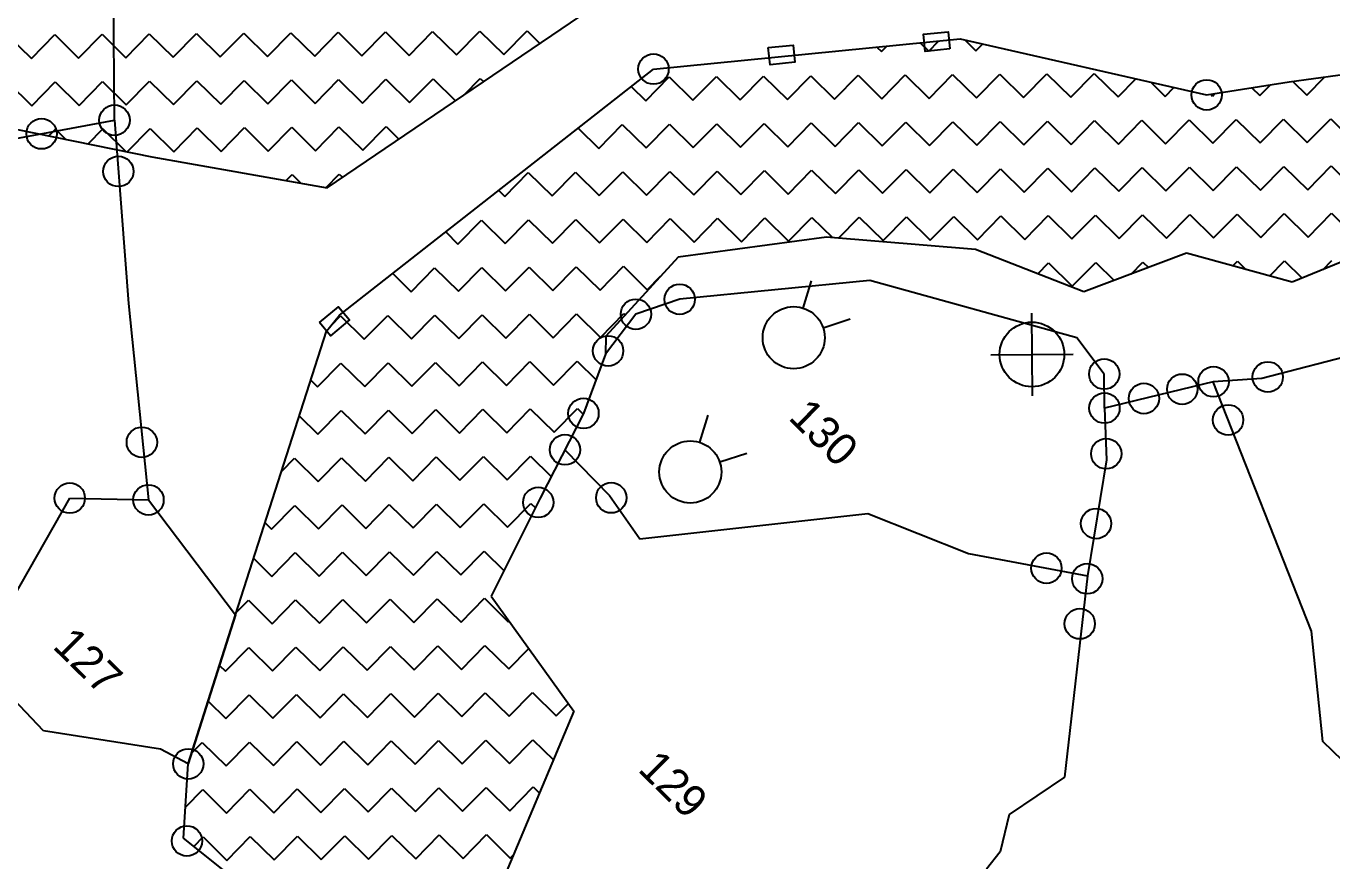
# Model space of a CAD drawing. Header units: metres. Extents: x 342804 to 346854, y 1762918 to 1765966.
# Drawn here: x 344305.1 to 344670.9, y 1765234.6 to 1765468.3 of the extents above; entities that cross this region are included whole.
import ezdxf

# ---------------------------------------------------------------- set-up
doc = ezdxf.new("R2010")
doc.units = ezdxf.units.M
doc.header["$MEASUREMENT"] = 0
for name, color, linetype in [('POLY_HATCH', 12, 'Continuous'), ('POLY_PARCEL', 6, 'Continuous'), ('TEXT_PARCEL', 7, 'Continuous')]:
    doc.layers.add(name, color=color, linetype=linetype)
doc.styles.add('TEXT_MAP', font='')
doc.styles.get('TEXT_MAP').set_extended_font_data('Kruti Dev 050')

msp = doc.modelspace()

# ---------------------------------------------------------------- linework, layer by layer
for points in [[(344563.86, 1765461.92), (344556.95, 1765461.24), (344556.48, 1765466.02), (344563.39, 1765466.7)], [(344513.03, 1765462.3), (344519.95, 1765462.97), (344520.41, 1765458.19), (344513.5, 1765457.52)], [(344387.3, 1765385.31), (344392.63, 1765389.76), (344395.71, 1765386.08), (344390.38, 1765381.63)]]:
    msp.add_lwpolyline(points, close=True)
for points in [[(344525.05, 1765397.01), (344522.7, 1765389.41)], [(344535.97, 1765386.27), (344528.41, 1765383.8)], [(344586.78, 1765387.94), (344586.97, 1765364.85)], [(344575.33, 1765376.3), (344598.42, 1765376.49)], [(344496.09, 1765359.42), (344493.74, 1765351.82)], [(344507.01, 1765348.68), (344499.45, 1765346.21)]]:
    msp.add_lwpolyline(points)
for centre, radius in [((344480.86, 1765456.31), 4.25), ((344635.81, 1765449.06), 4.25), ((344329.87, 1765441.99), 4.25), ((344309.43, 1765438.17), 4.25), ((344330.96, 1765427.64), 4.25), ((344488.2, 1765391.85), 4.25), ((344475.93, 1765387.66), 4.25), ((344520.14, 1765381.1), 8.69), ((344586.88, 1765376.4), 9.05), ((344468.15, 1765377.4), 4.25), ((344607.12, 1765370.93), 4.25), ((344652.94, 1765370.11), 4.25), ((344628.98, 1765366.68), 4.25), ((344637.74, 1765368.78), 4.25), ((344618.25, 1765364.08), 4.25), ((344461.25, 1765359.92), 4.25), ((344607.2, 1765361.4), 4.25), ((344641.83, 1765358.07), 4.25), ((344337.53, 1765351.81), 4.25), ((344456.06, 1765349.73), 4.25), ((344491.18, 1765343.51), 8.69), ((344607.69, 1765348.63), 4.25), ((344317.34, 1765336.19), 4.25), ((344339.39, 1765335.69), 4.25), ((344448.57, 1765334.99), 4.25), ((344469.02, 1765336.28), 4.25), ((344604.84, 1765329.06), 4.25), ((344590.94, 1765316.58), 4.25), ((344602.36, 1765313.63), 4.25), ((344600.28, 1765301.01), 4.25), ((344350.53, 1765261.79), 4.25), ((344350.16, 1765240.22), 4.25)]:
    msp.add_circle(centre, radius)
at = {"layer": 'POLY_HATCH'}
for p, q in [((344389.43, 1765423.06), (344476.11, 1765481.84)), ((344658.96, 1765452.73), (344767.22, 1765467.61)), ((344480.86, 1765456.31), (344566.77, 1765464.73)), ((344566.77, 1765464.73), (344635.81, 1765449.06)), ((344392.88, 1765387.38), (344480.86, 1765456.31)), ((344635.81, 1765449.06), (344658.96, 1765452.73)), ((344262.05, 1765447.54), (344340.31, 1765431.77)), ((344340.31, 1765431.77), (344389.43, 1765423.06)), ((344529.35, 1765409.27), (344487.74, 1765403.65)), ((344571.05, 1765405.8), (344529.35, 1765409.27)), ((344689.94, 1765408.96), (344659.75, 1765396.61)), ((344487.74, 1765403.65), (344467.48, 1765381.54)), ((344601.45, 1765393.9), (344571.05, 1765405.8)), ((344630.14, 1765404.72), (344601.45, 1765393.9)), ((344659.75, 1765396.61), (344630.14, 1765404.72)), ((344389.23, 1765382.9), (344392.88, 1765387.38)), ((344363.81, 1765303.48), (344389.23, 1765382.9)), ((344467.48, 1765381.54), (344467.45, 1765376.48)), ((344467.45, 1765376.48), (344461.25, 1765359.92)), ((344461.25, 1765359.92), (344449.16, 1765336.15)), ((344449.16, 1765336.15), (344435.43, 1765308.74)), ((344435.43, 1765308.74), (344458.58, 1765276.53)), ((344350.53, 1765261.79), (344363.81, 1765303.48)), ((344458.58, 1765276.53), (344422.99, 1765192.14)), ((344349.23, 1765240.96), (344350.53, 1765261.79)), ((344362.67, 1765230.26), (344349.23, 1765240.96))]:
    msp.add_line(p, q, dxfattribs=at)
at = {"layer": 'POLY_HATCH', "linetype": 'Continuous'}
for p, q in [((344299.92, 1765465.82), (344306.59, 1765459.26)), ((344306.59, 1765459.26), (344313.15, 1765465.93)), ((344313.15, 1765465.93), (344319.82, 1765459.37)), ((344319.82, 1765459.37), (344326.38, 1765466.04)), ((344326.38, 1765466.04), (344333.05, 1765459.48)), ((344333.05, 1765459.48), (344339.61, 1765466.15)), ((344339.61, 1765466.15), (344346.28, 1765459.59)), ((344346.28, 1765459.59), (344352.84, 1765466.26)), ((344352.84, 1765466.26), (344359.51, 1765459.7)), ((344359.51, 1765459.7), (344366.07, 1765466.37)), ((344366.07, 1765466.37), (344372.74, 1765459.8)), ((344372.74, 1765459.8), (344379.3, 1765466.47)), ((344379.3, 1765466.47), (344385.97, 1765459.91)), ((344385.97, 1765459.91), (344392.53, 1765466.58)), ((344392.53, 1765466.58), (344399.2, 1765460.02)), ((344399.2, 1765460.02), (344405.76, 1765466.69)), ((344405.76, 1765466.69), (344412.43, 1765460.13)), ((344412.43, 1765460.13), (344418.99, 1765466.8)), ((344418.99, 1765466.8), (344425.66, 1765460.24)), ((344425.66, 1765460.24), (344432.22, 1765466.91)), ((344432.22, 1765466.91), (344438.89, 1765460.35)), ((344438.89, 1765460.35), (344445.45, 1765467.02)), ((344445.45, 1765467.02), (344449.04, 1765463.48)), ((344531.5, 1765461.11), (344531.68, 1765461.29)), ((344543.47, 1765462.45), (344544.73, 1765461.22)), ((344544.73, 1765461.22), (344546.21, 1765462.72)), ((344555.6, 1765463.64), (344557.96, 1765461.32)), ((344557.96, 1765461.32), (344560.73, 1765464.14)), ((344568.15, 1765464.42), (344571.19, 1765461.43)), ((344571.19, 1765461.43), (344573.04, 1765463.31)), ((344531.34, 1765461.26), (344531.5, 1765461.11)), ((344478.69, 1765447.44), (344485.25, 1765454.11)), ((344485.25, 1765454.11), (344491.92, 1765447.55)), ((344491.92, 1765447.55), (344498.48, 1765454.22)), ((344498.48, 1765454.22), (344505.15, 1765447.66)), ((344505.15, 1765447.66), (344511.71, 1765454.33)), ((344511.71, 1765454.33), (344518.38, 1765447.77)), ((344518.38, 1765447.77), (344524.94, 1765454.44)), ((344524.94, 1765454.44), (344531.61, 1765447.88)), ((344531.61, 1765447.88), (344538.17, 1765454.55)), ((344538.17, 1765454.55), (344544.84, 1765447.99)), ((344544.84, 1765447.99), (344551.4, 1765454.65)), ((344551.4, 1765454.65), (344558.07, 1765448.09)), ((344558.07, 1765448.09), (344564.63, 1765454.76)), ((344564.63, 1765454.76), (344571.3, 1765448.2)), ((344571.3, 1765448.2), (344577.86, 1765454.87)), ((344577.86, 1765454.87), (344584.53, 1765448.31)), ((344584.53, 1765448.31), (344591.09, 1765454.98)), ((344591.09, 1765454.98), (344597.76, 1765448.42)), ((344597.76, 1765448.42), (344604.32, 1765455.09)), ((344604.32, 1765455.09), (344610.99, 1765448.53)), ((344663.91, 1765448.96), (344668.96, 1765454.1)), ((344300.03, 1765452.59), (344306.7, 1765446.03)), ((344306.7, 1765446.03), (344313.26, 1765452.7)), ((344313.26, 1765452.7), (344319.93, 1765446.14)), ((344319.93, 1765446.14), (344326.49, 1765452.81)), ((344326.49, 1765452.81), (344333.16, 1765446.25)), ((344333.16, 1765446.25), (344339.72, 1765452.92)), ((344339.72, 1765452.92), (344346.39, 1765446.36)), ((344346.39, 1765446.36), (344352.95, 1765453.03)), ((344352.95, 1765453.03), (344359.62, 1765446.47)), ((344359.62, 1765446.47), (344366.18, 1765453.14)), ((344366.18, 1765453.14), (344372.85, 1765446.57)), ((344372.85, 1765446.57), (344379.41, 1765453.24)), ((344379.41, 1765453.24), (344386.08, 1765446.68)), ((344386.08, 1765446.68), (344392.64, 1765453.35)), ((344392.64, 1765453.35), (344399.31, 1765446.79)), ((344399.31, 1765446.79), (344405.87, 1765453.46)), ((344405.87, 1765453.46), (344412.54, 1765446.9)), ((344412.54, 1765446.9), (344419.1, 1765453.57)), ((344419.1, 1765453.57), (344425.35, 1765447.42)), ((344427.81, 1765449.09), (344432.33, 1765453.68)), ((344432.33, 1765453.68), (344433.25, 1765452.77)), ((344474.63, 1765451.43), (344478.69, 1765447.44)), ((344610.99, 1765448.53), (344615.95, 1765453.57)), ((344620.18, 1765452.61), (344624.22, 1765448.64)), ((344624.22, 1765448.64), (344626.67, 1765451.13)), ((344648.44, 1765451.06), (344650.68, 1765448.85)), ((344650.68, 1765448.85), (344653.66, 1765451.89)), ((344659.94, 1765452.86), (344663.91, 1765448.96)), ((344636.95, 1765449.24), (344637.45, 1765448.75)), ((344637.45, 1765448.75), (344638.11, 1765449.42)), ((344311.5, 1765437.58), (344313.36, 1765439.47)), ((344313.36, 1765439.47), (344316.27, 1765436.62)), ((344322.45, 1765435.37), (344326.59, 1765439.58)), ((344326.59, 1765439.58), (344333.04, 1765433.24)), ((344333.41, 1765433.16), (344339.82, 1765439.69)), ((344339.82, 1765439.69), (344346.49, 1765433.13)), ((344346.49, 1765433.13), (344353.05, 1765439.8)), ((344353.05, 1765439.8), (344359.72, 1765433.24)), ((344359.72, 1765433.24), (344366.28, 1765439.91)), ((344366.28, 1765439.91), (344372.95, 1765433.34)), ((344372.95, 1765433.34), (344379.51, 1765440.01)), ((344379.51, 1765440.01), (344386.18, 1765433.45)), ((344386.18, 1765433.45), (344392.75, 1765440.12)), ((344392.75, 1765440.12), (344399.41, 1765433.56)), ((344399.41, 1765433.56), (344405.98, 1765440.23)), ((344405.98, 1765440.23), (344409.56, 1765436.71)), ((344459.78, 1765439.79), (344465.56, 1765434.1)), ((344465.56, 1765434.1), (344472.13, 1765440.77)), ((344472.13, 1765440.77), (344478.79, 1765434.21)), ((344478.79, 1765434.21), (344485.36, 1765440.88)), ((344485.36, 1765440.88), (344492.02, 1765434.32)), ((344492.02, 1765434.32), (344498.59, 1765440.99)), ((344498.59, 1765440.99), (344505.25, 1765434.43)), ((344505.25, 1765434.43), (344511.82, 1765441.1)), ((344511.82, 1765441.1), (344518.48, 1765434.54)), ((344518.48, 1765434.54), (344525.05, 1765441.21)), ((344525.05, 1765441.21), (344531.72, 1765434.65)), ((344531.72, 1765434.65), (344538.28, 1765441.32)), ((344538.28, 1765441.32), (344544.95, 1765434.76)), ((344544.95, 1765434.76), (344551.51, 1765441.42)), ((344551.51, 1765441.42), (344558.18, 1765434.86)), ((344558.18, 1765434.86), (344564.74, 1765441.53)), ((344564.74, 1765441.53), (344571.41, 1765434.97)), ((344571.41, 1765434.97), (344577.97, 1765441.64)), ((344577.97, 1765441.64), (344584.64, 1765435.08)), ((344584.64, 1765435.08), (344591.2, 1765441.75)), ((344591.2, 1765441.75), (344597.87, 1765435.19)), ((344597.87, 1765435.19), (344604.43, 1765441.86)), ((344604.43, 1765441.86), (344611.1, 1765435.3)), ((344611.1, 1765435.3), (344617.66, 1765441.97)), ((344617.66, 1765441.97), (344624.33, 1765435.41)), ((344624.33, 1765435.41), (344630.89, 1765442.08)), ((344630.89, 1765442.08), (344637.56, 1765435.52)), ((344637.56, 1765435.52), (344644.12, 1765442.18)), ((344644.12, 1765442.18), (344650.79, 1765435.62)), ((344650.79, 1765435.62), (344657.35, 1765442.29)), ((344657.35, 1765442.29), (344664.02, 1765435.73)), ((344664.02, 1765435.73), (344670.58, 1765442.4)), ((344670.58, 1765442.4), (344677.25, 1765435.84)), ((344571.51, 1765421.74), (344578.07, 1765428.41)), ((344578.07, 1765428.41), (344584.74, 1765421.85)), ((344584.74, 1765421.85), (344591.3, 1765428.52)), ((344591.3, 1765428.52), (344597.97, 1765421.96)), ((344597.97, 1765421.96), (344604.53, 1765428.63)), ((344604.53, 1765428.63), (344611.2, 1765422.07)), ((344611.2, 1765422.07), (344617.76, 1765428.74)), ((344617.76, 1765428.74), (344624.43, 1765422.18)), ((344624.43, 1765422.18), (344630.99, 1765428.85)), ((344630.99, 1765428.85), (344637.66, 1765422.29)), ((344637.66, 1765422.29), (344644.22, 1765428.95)), ((344644.22, 1765428.95), (344650.89, 1765422.39)), ((344650.89, 1765422.39), (344657.45, 1765429.06)), ((344657.45, 1765429.06), (344664.12, 1765422.5)), ((344664.12, 1765422.5), (344670.69, 1765429.17)), ((344670.69, 1765429.17), (344677.35, 1765422.61)), ((344377.96, 1765425.09), (344379.62, 1765426.78)), ((344379.62, 1765426.78), (344382.08, 1765424.36)), ((344389.14, 1765423.11), (344392.85, 1765426.89)), ((344392.85, 1765426.89), (344393.76, 1765426)), ((344439.21, 1765420.66), (344445.77, 1765427.33)), ((344445.77, 1765427.33), (344452.44, 1765420.77)), ((344452.44, 1765420.77), (344459, 1765427.44)), ((344459, 1765427.44), (344465.67, 1765420.87)), ((344465.67, 1765420.87), (344472.23, 1765427.54)), ((344472.23, 1765427.54), (344478.9, 1765420.98)), ((344478.9, 1765420.98), (344485.46, 1765427.65)), ((344485.46, 1765427.65), (344492.13, 1765421.09)), ((344492.13, 1765421.09), (344498.69, 1765427.76)), ((344498.69, 1765427.76), (344505.36, 1765421.2)), ((344505.36, 1765421.2), (344511.92, 1765427.87)), ((344511.92, 1765427.87), (344518.59, 1765421.31)), ((344518.59, 1765421.31), (344525.15, 1765427.98)), ((344525.15, 1765427.98), (344531.82, 1765421.42)), ((344531.82, 1765421.42), (344538.38, 1765428.09)), ((344538.38, 1765428.09), (344545.05, 1765421.53)), ((344545.05, 1765421.53), (344551.61, 1765428.19)), ((344551.61, 1765428.19), (344558.28, 1765421.63)), ((344558.28, 1765421.63), (344564.84, 1765428.3)), ((344564.84, 1765428.3), (344571.51, 1765421.74)), ((344437.5, 1765422.34), (344439.21, 1765420.66)), ((344426.09, 1765407.32), (344432.65, 1765413.99)), ((344432.65, 1765413.99), (344439.32, 1765407.43)), ((344439.32, 1765407.43), (344445.88, 1765414.1)), ((344445.88, 1765414.1), (344452.55, 1765407.54)), ((344452.55, 1765407.54), (344459.11, 1765414.2)), ((344459.11, 1765414.2), (344465.78, 1765407.64)), ((344465.78, 1765407.64), (344472.34, 1765414.31)), ((344472.34, 1765414.31), (344479.01, 1765407.75)), ((344479.01, 1765407.75), (344485.57, 1765414.42)), ((344485.57, 1765414.42), (344492.24, 1765407.86)), ((344492.24, 1765407.86), (344498.8, 1765414.53)), ((344498.8, 1765414.53), (344505.47, 1765407.97)), ((344505.47, 1765407.97), (344512.03, 1765414.64)), ((344512.03, 1765414.64), (344518.7, 1765408.08)), ((344518.7, 1765408.08), (344525.26, 1765414.75)), ((344525.26, 1765414.75), (344530.97, 1765409.13)), ((344532.72, 1765408.99), (344538.49, 1765414.86)), ((344538.49, 1765414.86), (344545.16, 1765408.3)), ((344545.16, 1765408.3), (344551.72, 1765414.96)), ((344551.72, 1765414.96), (344558.39, 1765408.4)), ((344558.39, 1765408.4), (344564.95, 1765415.07)), ((344564.95, 1765415.07), (344571.62, 1765408.51)), ((344571.62, 1765408.51), (344578.18, 1765415.18)), ((344578.18, 1765415.18), (344584.85, 1765408.62)), ((344584.85, 1765408.62), (344591.41, 1765415.29)), ((344591.41, 1765415.29), (344598.08, 1765408.73)), ((344598.08, 1765408.73), (344604.64, 1765415.4)), ((344604.64, 1765415.4), (344611.31, 1765408.84)), ((344611.31, 1765408.84), (344617.87, 1765415.51)), ((344617.87, 1765415.51), (344624.54, 1765408.95)), ((344624.54, 1765408.95), (344631.1, 1765415.62)), ((344631.1, 1765415.62), (344637.77, 1765409.06)), ((344637.77, 1765409.06), (344644.33, 1765415.72)), ((344644.33, 1765415.72), (344651, 1765409.16)), ((344651, 1765409.16), (344657.56, 1765415.83)), ((344657.56, 1765415.83), (344664.23, 1765409.27)), ((344664.23, 1765409.27), (344670.79, 1765415.94)), ((344670.79, 1765415.94), (344677.46, 1765409.38)), ((344422.65, 1765410.7), (344426.09, 1765407.32)), ((344412.97, 1765393.98), (344419.53, 1765400.65)), ((344419.53, 1765400.65), (344426.2, 1765394.09)), ((344426.2, 1765394.09), (344432.76, 1765400.76)), ((344432.76, 1765400.76), (344439.43, 1765394.2)), ((344439.43, 1765394.2), (344445.99, 1765400.87)), ((344445.99, 1765400.87), (344452.66, 1765394.31)), ((344452.66, 1765394.31), (344459.22, 1765400.97)), ((344459.22, 1765400.97), (344465.89, 1765394.41)), ((344465.89, 1765394.41), (344472.45, 1765401.08)), ((344472.45, 1765401.08), (344479.12, 1765394.52)), ((344588.49, 1765398.97), (344591.52, 1765402.06)), ((344591.52, 1765402.06), (344598.19, 1765395.5)), ((344598.19, 1765395.5), (344604.75, 1765402.17)), ((344604.75, 1765402.17), (344609.91, 1765397.09)), ((344614.64, 1765398.88), (344617.98, 1765402.28)), ((344617.98, 1765402.28), (344619.55, 1765400.73)), ((344643.13, 1765401.17), (344644.44, 1765402.49)), ((344644.44, 1765402.49), (344646.82, 1765400.16)), ((344653.47, 1765398.33), (344657.67, 1765402.6)), ((344657.67, 1765402.6), (344662.58, 1765397.77)), ((344668.37, 1765400.14), (344670.9, 1765402.71)), ((344407.8, 1765399.07), (344412.97, 1765393.98)), ((344479.12, 1765394.52), (344482.82, 1765398.29)), ((344390.57, 1765384.55), (344393.18, 1765387.2)), ((344393.18, 1765387.2), (344399.85, 1765380.64)), ((344399.85, 1765380.64), (344406.41, 1765387.31)), ((344406.41, 1765387.31), (344413.08, 1765380.75)), ((344413.08, 1765380.75), (344419.64, 1765387.42)), ((344419.64, 1765387.42), (344426.31, 1765380.86)), ((344426.31, 1765380.86), (344432.87, 1765387.53)), ((344432.87, 1765387.53), (344439.54, 1765380.97)), ((344439.54, 1765380.97), (344446.1, 1765387.64)), ((344446.1, 1765387.64), (344452.77, 1765381.08)), ((344452.77, 1765381.08), (344459.33, 1765387.74)), ((344459.33, 1765387.74), (344466, 1765381.18)), ((344466, 1765381.18), (344472.56, 1765387.85)), ((344472.56, 1765387.85), (344472.93, 1765387.49)), ((344386.73, 1765367.3), (344393.29, 1765373.97)), ((344393.29, 1765373.97), (344399.96, 1765367.41)), ((344399.96, 1765367.41), (344406.52, 1765374.08)), ((344406.52, 1765374.08), (344413.19, 1765367.52)), ((344413.19, 1765367.52), (344419.75, 1765374.19)), ((344419.75, 1765374.19), (344426.42, 1765367.63)), ((344426.42, 1765367.63), (344432.98, 1765374.3)), ((344432.98, 1765374.3), (344439.65, 1765367.74)), ((344439.65, 1765367.74), (344446.21, 1765374.41)), ((344446.21, 1765374.41), (344452.88, 1765367.85)), ((344452.88, 1765367.85), (344459.44, 1765374.51)), ((344459.44, 1765374.51), (344464.76, 1765369.28)), ((344384.83, 1765369.17), (344386.73, 1765367.3)), ((344381.64, 1765359.19), (344386.84, 1765354.07)), ((344386.84, 1765354.07), (344393.4, 1765360.74)), ((344393.4, 1765360.74), (344400.07, 1765354.18)), ((344400.07, 1765354.18), (344406.63, 1765360.85)), ((344406.63, 1765360.85), (344413.3, 1765354.29)), ((344413.3, 1765354.29), (344419.86, 1765360.96)), ((344419.86, 1765360.96), (344426.53, 1765354.4)), ((344426.53, 1765354.4), (344433.09, 1765361.07)), ((344433.09, 1765361.07), (344439.76, 1765354.51)), ((344439.76, 1765354.51), (344446.32, 1765361.18)), ((344446.32, 1765361.18), (344452.99, 1765354.62)), ((344452.99, 1765354.62), (344459.55, 1765361.28)), ((344459.55, 1765361.28), (344461.14, 1765359.71)), ((344439.86, 1765341.28), (344446.43, 1765347.95)), ((344446.43, 1765347.95), (344452.24, 1765342.22)), ((344376.7, 1765343.77), (344380.27, 1765347.4)), ((344380.27, 1765347.4), (344386.94, 1765340.84)), ((344386.94, 1765340.84), (344393.5, 1765347.51)), ((344393.5, 1765347.51), (344400.17, 1765340.95)), ((344400.17, 1765340.95), (344406.73, 1765347.62)), ((344406.73, 1765347.62), (344413.4, 1765341.06)), ((344413.4, 1765341.06), (344419.96, 1765347.73)), ((344419.96, 1765347.73), (344426.63, 1765341.17)), ((344426.63, 1765341.17), (344433.2, 1765347.84)), ((344433.2, 1765347.84), (344439.86, 1765341.28)), ((344373.82, 1765327.5), (344380.38, 1765334.17)), ((344380.38, 1765334.17), (344387.05, 1765327.61)), ((344387.05, 1765327.61), (344393.61, 1765334.28)), ((344393.61, 1765334.28), (344400.28, 1765327.72)), ((344400.28, 1765327.72), (344406.84, 1765334.39)), ((344406.84, 1765334.39), (344413.51, 1765327.83)), ((344413.51, 1765327.83), (344420.07, 1765334.5)), ((344420.07, 1765334.5), (344426.74, 1765327.94)), ((344426.74, 1765327.94), (344433.3, 1765334.61)), ((344433.3, 1765334.61), (344439.97, 1765328.05)), ((344439.97, 1765328.05), (344446.53, 1765334.72)), ((344446.53, 1765334.72), (344447.81, 1765333.46)), ((344372.05, 1765329.24), (344373.82, 1765327.5)), ((344368.86, 1765319.26), (344373.93, 1765314.27)), ((344373.93, 1765314.27), (344380.49, 1765320.94)), ((344380.49, 1765320.94), (344387.16, 1765314.38)), ((344387.16, 1765314.38), (344393.72, 1765321.05)), ((344393.72, 1765321.05), (344400.39, 1765314.49)), ((344400.39, 1765314.49), (344406.95, 1765321.16)), ((344406.95, 1765321.16), (344413.62, 1765314.6)), ((344413.62, 1765314.6), (344420.18, 1765321.27)), ((344420.18, 1765321.27), (344426.85, 1765314.71)), ((344426.85, 1765314.71), (344433.41, 1765321.38)), ((344433.41, 1765321.38), (344439, 1765315.88)), ((344374.04, 1765301.04), (344380.6, 1765307.71)), ((344380.6, 1765307.71), (344387.27, 1765301.15)), ((344387.27, 1765301.15), (344393.83, 1765307.82)), ((344393.83, 1765307.82), (344400.5, 1765301.26)), ((344400.5, 1765301.26), (344407.06, 1765307.93)), ((344407.06, 1765307.93), (344413.73, 1765301.37)), ((344413.73, 1765301.37), (344420.29, 1765308.04)), ((344420.29, 1765308.04), (344426.96, 1765301.48)), ((344426.96, 1765301.48), (344433.52, 1765308.15)), ((344433.52, 1765308.15), (344440.19, 1765301.59)), ((344364.05, 1765304.22), (344367.37, 1765307.6)), ((344367.37, 1765307.6), (344374.04, 1765301.04)), ((344440.19, 1765301.59), (344440.41, 1765301.81)), ((344360.92, 1765287.71), (344367.48, 1765294.37)), ((344367.48, 1765294.37), (344374.15, 1765287.81)), ((344374.15, 1765287.81), (344380.71, 1765294.48)), ((344380.71, 1765294.48), (344387.38, 1765287.92)), ((344387.38, 1765287.92), (344393.94, 1765294.59)), ((344393.94, 1765294.59), (344400.61, 1765288.03)), ((344400.61, 1765288.03), (344407.17, 1765294.7)), ((344407.17, 1765294.7), (344413.84, 1765288.14)), ((344413.84, 1765288.14), (344420.4, 1765294.81)), ((344420.4, 1765294.81), (344427.07, 1765288.25)), ((344427.07, 1765288.25), (344433.63, 1765294.92)), ((344433.63, 1765294.92), (344440.3, 1765288.36)), ((344440.3, 1765288.36), (344445.95, 1765294.1)), ((344359.29, 1765289.31), (344360.92, 1765287.71)), ((344356.11, 1765279.31), (344361.03, 1765274.48)), ((344361.03, 1765274.48), (344367.59, 1765281.14)), ((344367.59, 1765281.14), (344374.26, 1765274.58)), ((344374.26, 1765274.58), (344380.82, 1765281.25)), ((344380.82, 1765281.25), (344387.49, 1765274.69)), ((344387.49, 1765274.69), (344394.05, 1765281.36)), ((344394.05, 1765281.36), (344400.72, 1765274.8)), ((344400.72, 1765274.8), (344407.28, 1765281.47)), ((344407.28, 1765281.47), (344413.95, 1765274.91)), ((344413.95, 1765274.91), (344420.51, 1765281.58)), ((344420.51, 1765281.58), (344427.18, 1765275.02)), ((344427.18, 1765275.02), (344433.74, 1765281.69)), ((344433.74, 1765281.69), (344440.41, 1765275.13)), ((344440.41, 1765275.13), (344446.97, 1765281.8)), ((344446.97, 1765281.8), (344453.64, 1765275.23)), ((344453.64, 1765275.23), (344457.03, 1765278.68)), ((344351.47, 1765264.76), (344354.47, 1765267.81)), ((344354.47, 1765267.81), (344361.14, 1765261.25)), ((344361.14, 1765261.25), (344367.7, 1765267.91)), ((344367.7, 1765267.91), (344374.37, 1765261.35)), ((344374.37, 1765261.35), (344380.93, 1765268.02)), ((344380.93, 1765268.02), (344387.6, 1765261.46)), ((344387.6, 1765261.46), (344394.16, 1765268.13)), ((344394.16, 1765268.13), (344400.83, 1765261.57)), ((344400.83, 1765261.57), (344407.39, 1765268.24)), ((344407.39, 1765268.24), (344414.06, 1765261.68)), ((344414.06, 1765261.68), (344420.62, 1765268.35)), ((344420.62, 1765268.35), (344427.29, 1765261.79)), ((344427.29, 1765261.79), (344433.85, 1765268.46)), ((344433.85, 1765268.46), (344440.52, 1765261.9)), ((344440.52, 1765261.9), (344447.08, 1765268.57)), ((344447.08, 1765268.57), (344452.83, 1765262.9)), ((344349.78, 1765249.7), (344354.57, 1765254.58)), ((344354.57, 1765254.58), (344361.24, 1765248.02)), ((344361.24, 1765248.02), (344367.8, 1765254.68)), ((344367.8, 1765254.68), (344374.47, 1765248.12)), ((344374.47, 1765248.12), (344381.03, 1765254.79)), ((344381.03, 1765254.79), (344387.7, 1765248.23)), ((344387.7, 1765248.23), (344394.26, 1765254.9)), ((344394.26, 1765254.9), (344400.93, 1765248.34)), ((344400.93, 1765248.34), (344407.49, 1765255.01)), ((344407.49, 1765255.01), (344414.16, 1765248.45)), ((344414.16, 1765248.45), (344420.72, 1765255.12)), ((344420.72, 1765255.12), (344427.39, 1765248.56)), ((344427.39, 1765248.56), (344433.95, 1765255.23)), ((344433.95, 1765255.23), (344440.62, 1765248.67)), ((344440.62, 1765248.67), (344447.18, 1765255.34)), ((344447.18, 1765255.34), (344448.92, 1765253.63)), ((344414.27, 1765235.22), (344420.83, 1765241.89)), ((344420.83, 1765241.89), (344427.5, 1765235.33)), ((344427.5, 1765235.33), (344434.06, 1765242)), ((344434.06, 1765242), (344440.73, 1765235.44)), ((344352.07, 1765238.69), (344354.68, 1765241.35)), ((344354.68, 1765241.35), (344361.35, 1765234.79)), ((344361.35, 1765234.79), (344367.91, 1765241.45)), ((344367.91, 1765241.45), (344374.58, 1765234.89)), ((344374.58, 1765234.89), (344381.14, 1765241.56)), ((344381.14, 1765241.56), (344387.81, 1765235)), ((344387.81, 1765235), (344394.37, 1765241.67)), ((344394.37, 1765241.67), (344401.04, 1765235.11)), ((344401.04, 1765235.11), (344407.6, 1765241.78)), ((344407.6, 1765241.78), (344414.27, 1765235.22)), ((344440.73, 1765235.44), (344441.64, 1765236.35))]:
    msp.add_line(p, q, dxfattribs=at)
at = {"layer": 'POLY_PARCEL'}
for p, q in [((344329.87, 1765441.99), (344329.27, 1765517.18)), ((344658.96, 1765452.73), (344767.22, 1765467.61)), ((344480.86, 1765456.31), (344566.77, 1765464.73)), ((344566.77, 1765464.73), (344635.81, 1765449.06)), ((344392.88, 1765387.38), (344480.86, 1765456.31)), ((344635.81, 1765449.06), (344658.96, 1765452.73)), ((344269.64, 1765430.74), (344329.87, 1765441.99)), ((344329.87, 1765441.99), (344333.78, 1765390.66)), ((344541.47, 1765397.11), (344488.27, 1765391.88)), ((344599.41, 1765381.03), (344541.47, 1765397.11)), ((344488.27, 1765391.88), (344475.93, 1765387.66)), ((344740.89, 1765392.79), (344651.26, 1765369.67)), ((344333.78, 1765390.66), (344333.78, 1765390.66)), ((344333.78, 1765390.66), (344339.39, 1765335.69)), ((344389.23, 1765382.9), (344392.88, 1765387.38)), ((344475.93, 1765387.66), (344467.45, 1765376.48)), ((344363.81, 1765303.48), (344389.23, 1765382.9)), ((344607.12, 1765370.93), (344599.41, 1765381.03)), ((344467.45, 1765376.48), (344461.25, 1765359.92)), ((344607.2, 1765361.4), (344607.12, 1765370.93)), ((344637.6, 1765368.77), (344607.2, 1765361.4)), ((344651.26, 1765369.67), (344637.6, 1765368.77)), ((344665.19, 1765298.99), (344637.6, 1765368.77)), ((344461.25, 1765359.92), (344449.16, 1765336.15)), ((344607.2, 1765361.4), (344607.75, 1765346.93)), ((344456.06, 1765349.73), (344468.57, 1765336.93)), ((344607.75, 1765346.93), (344602.45, 1765314.4)), ((344468.57, 1765336.93), (344477.02, 1765324.76)), ((344291.39, 1765290.59), (344317.34, 1765336.19)), ((344317.34, 1765336.19), (344339.39, 1765335.69)), ((344339.39, 1765335.69), (344363.81, 1765303.48)), ((344449.16, 1765336.15), (344435.43, 1765308.74)), ((344477.02, 1765324.76), (344540.92, 1765331.91)), ((344540.92, 1765331.91), (344569.11, 1765320.72)), ((344569.11, 1765320.72), (344602.45, 1765314.4)), ((344602.45, 1765314.4), (344595.99, 1765258.1)), ((344435.43, 1765308.74), (344458.58, 1765276.53)), ((344363.81, 1765303.48), (344350.53, 1765261.79)), ((344668.34, 1765268.07), (344665.19, 1765298.99)), ((344309.98, 1765271.04), (344291.39, 1765290.59)), ((344458.58, 1765276.53), (344422.99, 1765192.14)), ((344342.73, 1765265.89), (344309.98, 1765271.04)), ((344685.89, 1765251.07), (344668.34, 1765268.07)), ((344350.53, 1765261.79), (344342.73, 1765265.89)), ((344349.23, 1765240.96), (344350.53, 1765261.79)), ((344595.99, 1765258.1), (344580.5, 1765247.6)), ((344580.5, 1765247.6), (344577.95, 1765237.22)), ((344362.67, 1765230.26), (344349.23, 1765240.96)), ((344577.95, 1765237.22), (344574.14, 1765232.32))]:
    msp.add_line(p, q, dxfattribs=at)

# ---------------------------------------------------------------- texts
at = {"layer": 'TEXT_PARCEL', "style": 'TEXT_MAP'}
for s, p in [('130', (344518.36, 1765358.45)), ('127', (344312.22, 1765294.44)), ('129', (344476.18, 1765259.99))]:
    msp.add_text(s, height=8.981, rotation=315.47, dxfattribs=at).set_placement(p)

doc.saveas('drawing.dxf')
